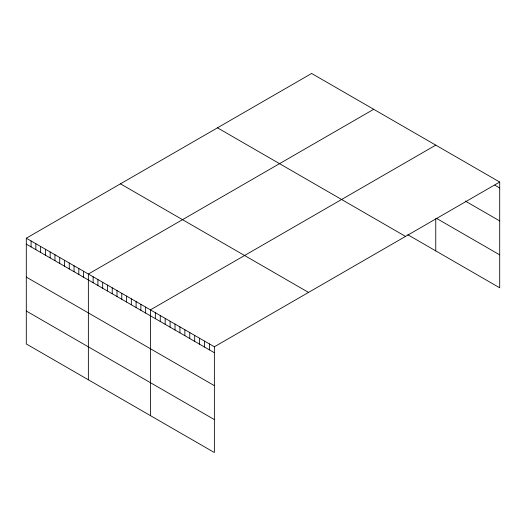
<?xml version="1.0" encoding="UTF-8"?>
<svg xmlns="http://www.w3.org/2000/svg" width="526" height="526" viewBox="0 0 526 526"><rect width="100%" height="100%" fill="white"/><g stroke="black" fill="none" stroke-linecap="round" stroke-linejoin="round"><path stroke-width="0.79" d="M26.3 238.199L214.371 346.779L214.371 452.538L26.3 343.958L26.3 238.199L311.629 73.462L499.7 182.042L499.7 287.801L407.795 234.741M373.697 109.296L88.361 274.033L88.361 379.785M435.758 145.13L150.423 309.86L150.423 415.619M214.371 346.779L499.7 182.042M494.782 185.152L499.7 187.992M465.267 201.05L499.7 220.927M436.462 218.349L499.7 254.86M217.475 127.825L405.539 236.411M120.461 183.837L308.525 292.417M26.3 244.143L214.371 352.722M26.3 277.084L214.371 385.663M26.3 311.017L214.371 419.597M435.758 218.731L435.758 250.882M209.447 343.938L209.447 349.882M204.529 341.098L204.529 347.048M199.61 338.257L199.61 344.208M194.692 335.424L194.692 341.367M189.774 332.583L189.774 338.527M184.856 329.743L184.856 335.687M179.938 326.902L179.938 332.846M175.02 324.062L175.02 330.006M170.102 321.222L170.102 327.165M165.184 318.381L165.184 324.325M160.266 315.541L160.266 321.485M155.341 312.7L155.341 318.644M145.649 307.105L145.649 313.049M140.876 304.35L140.876 310.294M136.102 301.595L136.102 307.539M131.329 298.84L131.329 304.784M126.556 296.079L126.556 302.029M121.782 293.324L121.782 299.268M117.009 290.569L117.009 296.513M112.235 287.814L112.235 293.758M107.462 285.059L107.462 291.003M102.682 282.298L102.682 288.241M97.908 279.543L97.908 285.486M93.135 276.788L93.135 282.732M83.588 271.278L83.588 277.222M78.815 268.516L78.815 274.46M74.041 265.761L74.041 271.705M69.268 263.007L69.268 268.95M64.494 260.252L64.494 266.195M59.721 257.497L59.721 263.441M54.947 254.735L54.947 260.679M50.167 251.98L50.167 257.924M45.394 249.225L45.394 255.169M40.62 246.47L40.62 252.414M35.847 243.709L35.847 249.659M31.073 240.954L31.073 246.898"/></g></svg>
